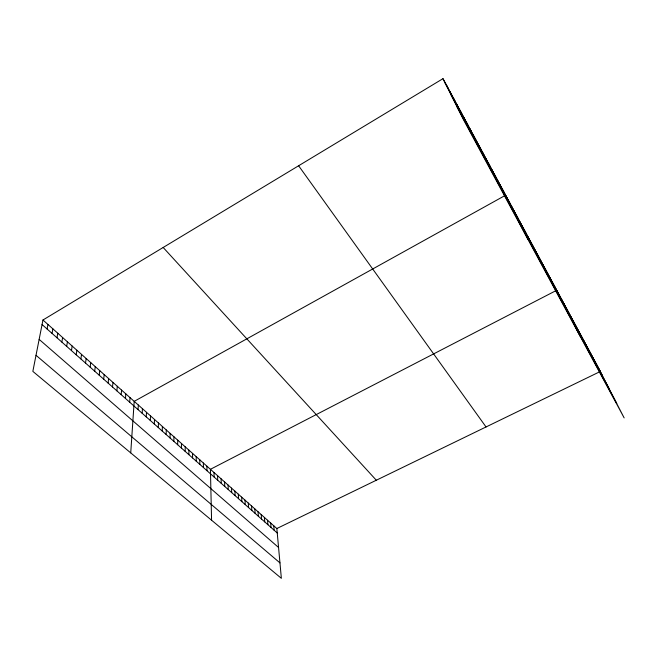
<?xml version="1.0" encoding="UTF-8"?>
<svg xmlns="http://www.w3.org/2000/svg" width="657" height="657" viewBox="0 0 657 657"><rect width="100%" height="100%" fill="white"/><g stroke="black" fill="none" stroke-linecap="round" stroke-linejoin="round"><path stroke-width="0.99" d="M188.896 454.677L188.904 450.119M185.184 451.392L185.208 446.826M181.447 448.074L181.488 443.508M177.669 444.732L177.735 440.157M173.859 441.356L173.949 436.782M170.023 437.948L170.122 433.382M166.147 434.515L166.27 429.941M162.238 431.049L162.386 426.475M158.296 427.559L158.46 422.985M154.313 424.028L154.51 419.453M150.305 420.472L150.519 415.897M146.256 416.891L146.495 412.309M142.175 413.269L142.429 408.687M138.052 409.615L138.331 405.032M130.727 452.887L134.2 401.353L505.594 195.219L527.973 239.394M129.7 402.207L130.029 397.633M125.462 398.454L125.824 393.88M121.192 394.668L121.57 390.094M116.88 390.849L117.283 386.267M112.528 386.989L112.963 382.415M108.134 383.097L108.594 378.522M103.699 379.171L104.192 374.589M99.223 375.204L99.741 370.63M94.707 371.197L95.249 366.622M90.149 367.156L90.723 362.59M85.541 363.075L86.149 358.508M80.901 358.96L81.534 354.394M76.204 354.805L76.869 350.238M71.473 350.608L72.163 346.042M66.686 346.362L67.416 341.804M61.857 342.083L62.62 337.534M56.978 337.764L57.775 333.214M52.059 333.403L52.88 328.853M47.082 328.993L47.945 324.451M42.96 320L32.85 371.386L281.36 578.332L276.843 528.524L42.96 320L442.974 78.668L600.317 371.476L276.843 528.524M36.012 355.289L279.964 562.901M39.149 339.382L278.568 547.486M42.064 324.542L277.246 532.983M163.174 247.475L376.321 480.226M298.623 165.761L486.04 426.96M456.746 106.262L616.734 403.472M444.732 82.199L602.444 375.615M450.513 93.77L609.359 389.1M598.313 367.756L624.15 417.909L463.095 118.966L442.974 78.668M594.257 360.208L598.42 368.134M590.134 352.53L594.322 360.521M585.929 344.711L590.158 352.768M583.802 340.745L585.913 344.876M579.49 332.721L583.769 340.876M575.089 324.542L579.408 332.762M570.613 316.214L572.715 320.312M572.863 320.394L574.965 324.501M568.346 311.993L570.44 316.091M563.747 303.427L565.833 307.517M566.055 307.731L568.149 311.82M561.415 299.083L563.501 303.173M580.131 336.203L556.676 290.279L210.421 469.303L211.57 520.213M554.352 285.943L556.43 290.008M552.003 281.566L554.073 285.631M547.232 272.696L549.293 276.745M549.63 277.147L551.699 281.204M544.809 268.196L546.87 272.236M542.37 263.654L544.431 267.686M537.418 254.431L539.471 258.456M539.906 259.063L541.959 263.096M534.905 249.759L536.95 253.774M532.375 245.045L534.412 249.044M529.813 240.281L531.841 244.273M527.226 235.469L529.255 239.452M524.615 230.607L526.635 234.582M521.978 225.704L523.99 229.663M519.317 220.744L521.321 224.702M516.624 215.742L518.628 219.684M513.914 210.683L515.909 214.617M511.171 205.584L513.158 209.501M508.395 200.426L510.374 204.335M502.769 189.955L504.732 193.84M499.911 184.633L501.874 188.51M497.029 179.262L498.975 183.122M494.113 173.842L496.051 177.677M491.165 168.356L493.095 172.183M488.184 162.813L490.114 166.623M485.178 157.22L487.092 161.014M482.139 151.562L484.045 155.339M479.068 145.838L480.957 149.599M475.955 140.056L477.844 143.801M472.818 134.217L474.691 137.945M469.648 128.312L471.512 132.016M466.437 122.342L468.293 126.029M463.193 116.305L465.033 119.976M459.916 110.212L461.748 113.85M456.607 104.044L458.422 107.666M453.248 97.803L455.055 101.4M449.864 91.495L451.655 95.076M446.44 85.123L448.214 88.67M273.772 525.781L274.158 530.248M270.668 523.021L271.054 527.489M267.547 520.237L267.916 524.713M264.401 517.429L264.755 521.913M261.231 514.603L261.568 519.087M258.029 511.754L258.357 516.246M254.809 508.879L255.121 513.372M251.557 505.98L251.853 510.481M248.28 503.057L248.568 507.565M244.979 500.117L245.25 504.625M241.653 497.144L241.907 501.661M238.294 494.154L238.532 498.671M234.91 491.14L235.132 495.657M231.502 488.094L231.707 492.619M228.061 485.03L228.25 489.555M224.587 481.934L224.76 486.467M221.089 478.813L221.245 483.355M217.566 475.668L217.697 480.21M214.001 472.498L214.125 477.039M206.906 466.166L206.988 470.716M203.366 463.013L203.432 467.562M199.794 459.826L199.843 464.384M196.197 456.623L196.229 461.173M192.567 453.387L192.575 457.945"/></g></svg>
